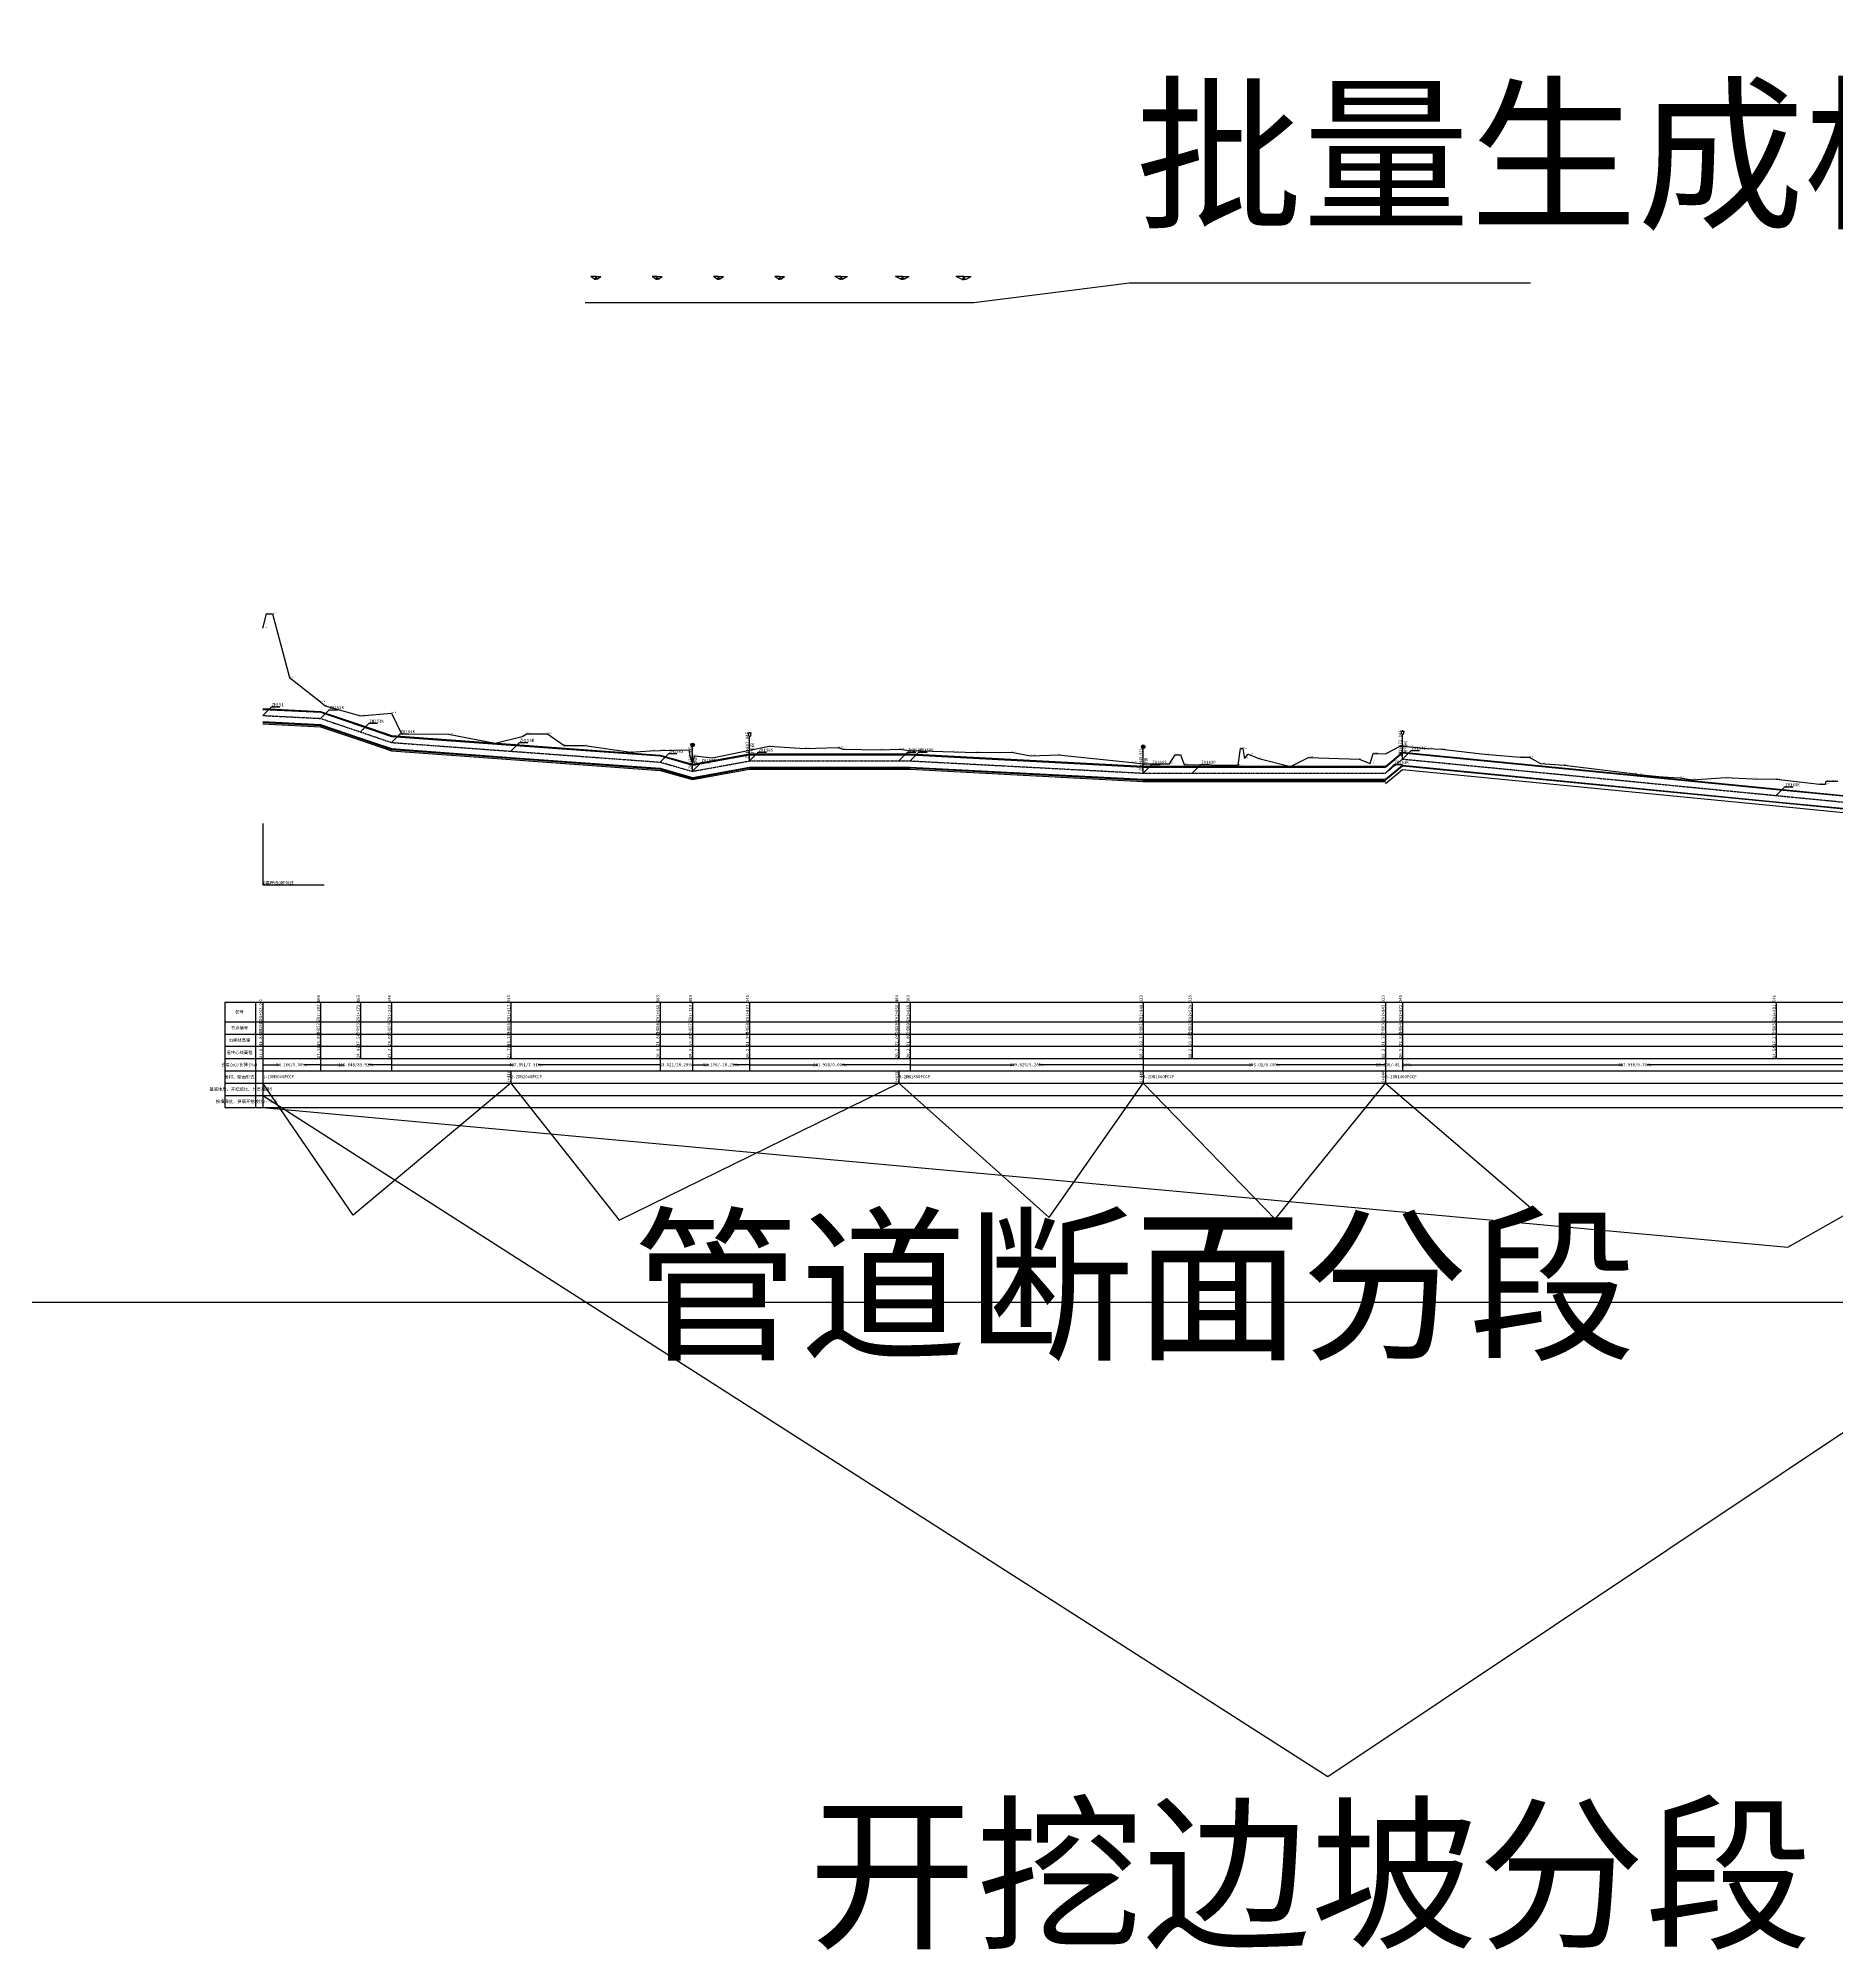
# Model space of a CAD drawing. Header units: millimetres. Extents: x -30 to 39450245, y -4 to 39449270.
# Drawn here: x 39440613 to 39443547, y 2542010 to 2545128 of the extents above; entities that cross this region are included whole.
import ezdxf
from ezdxf.enums import TextEntityAlignment as Align

# ---------------------------------------------------------------- set-up
doc = ezdxf.new("R2010")
doc.units = ezdxf.units.MM
doc.linetypes.add('CENTER', pattern=[2, 1.25, -0.25, 0.25, -0.25])
for name, color, linetype in [('pipe', 3, 'Continuous'), ('pipe_cen', 1, 'CENTER'), ('tab', 9, 'Continuous'), ('地形剖面', 4, 'Continuous'), ('标准断面', 3, 'Continuous'), ('水工平面管线标注', 3, 'Continuous'), ('纵面管线标注', 3, 'Continuous'), ('附属设施', 2, 'Continuous')]:
    doc.layers.add(name, color=color, linetype=linetype)
doc.styles.add('HT', font='simhei.ttf', dxfattribs={"width": 0.8, "bigfont": 'hz.shx'})
doc.styles.get("Standard").update_dxf_attribs({"font": '', "width": 0.8})
doc.styles.get('Standard').set_extended_font_data('SimSun')
doc.dimstyles.new('1000', dxfattribs={"dimtxt": 0.25, "dimasz": 0.2, "dimexe": 1.8, "dimexo": 0.625, "dimgap": 0.9, "dimtad": 1, "dimdec": 3, "dimdsep": 46, "dimtxsty": 'Standard', "dimcen": 0, "dimclrd": 9, "dimclre": 9, "dimclrt": 3, "dimadec": 3, "dimazin": 2, "dimtfac": 1, "dimtdec": 3, "dimtix": 1, "dimtofl": 0, "dimtmove": 2, "dimatfit": 3, "dimfxl": 1.8, "dimtolj": 1, "dimtzin": 0, "dimarcsym": 0})

# ---------------------------------------------------------------- blocks, each defined once
blk = doc.blocks.new('*D22')
at = {"layer": 'Defpoints', "color": 0, "transparency": 16777216}
for p in [(39441621.7, 2544735.8), (39441622.6, 2544735.9), (39441622.7, 2544736.4), (39441622.7, 2544736.4), (39441623.7, 2544735.8)]:
    blk.add_point(p, dxfattribs=at)
at = {"layer": '标准断面', "color": 9, "lineweight": -2, "transparency": 16777216}
blk.add_arc((39441622.7, 2544736.4), 0.45, 235.6792, 304.3208, dxfattribs=at)
at = {"layer": '标准断面', "color": 9, "transparency": 16777216}
for points in [[(39441622.4, 2544736), (39441622.5, 2544736), (39441622.3, 2544736.1)], [(39441622.9, 2544736), (39441623, 2544736), (39441623.1, 2544736.1)]]:
    blk.add_solid(points, dxfattribs=at)
at = {"layer": '标准断面', "color": 3, "transparency": 16777216, "insert": (39441622.7, 2544736.9), "char_height": 0.25, "attachment_point": 5}
blk.add_mtext('\\A1;120°', dxfattribs=at)
blk = doc.blocks.new('*D23')
at = {"layer": 'Defpoints', "color": 0, "transparency": 16777216}
for p in [(39441721.7, 2544735.8), (39441722.6, 2544735.9), (39441722.7, 2544736.4), (39441722.7, 2544736.4), (39441723.7, 2544735.8)]:
    blk.add_point(p, dxfattribs=at)
at = {"layer": '标准断面', "color": 9, "lineweight": -2, "transparency": 16777216}
blk.add_arc((39441722.7, 2544736.4), 0.45, 235.6792, 304.3208, dxfattribs=at)
at = {"layer": '标准断面', "color": 9, "transparency": 16777216}
for points in [[(39441722.4, 2544736), (39441722.5, 2544736), (39441722.3, 2544736.1)], [(39441722.9, 2544736), (39441723, 2544736), (39441723.1, 2544736.1)]]:
    blk.add_solid(points, dxfattribs=at)
at = {"layer": '标准断面', "color": 3, "transparency": 16777216, "insert": (39441722.7, 2544736.9), "char_height": 0.25, "attachment_point": 5}
blk.add_mtext('\\A1;120°', dxfattribs=at)
blk = doc.blocks.new('*D24')
at = {"layer": 'Defpoints', "color": 0, "transparency": 16777216}
for p in [(39441821.7, 2544735.8), (39441822.6, 2544735.9), (39441822.7, 2544736.4), (39441822.7, 2544736.4), (39441823.7, 2544735.8)]:
    blk.add_point(p, dxfattribs=at)
at = {"layer": '标准断面', "color": 9, "lineweight": -2, "transparency": 16777216}
blk.add_arc((39441822.7, 2544736.4), 0.45, 235.6792, 304.3208, dxfattribs=at)
at = {"layer": '标准断面', "color": 9, "transparency": 16777216}
for points in [[(39441822.4, 2544736), (39441822.5, 2544736), (39441822.3, 2544736.1)], [(39441822.9, 2544736), (39441823, 2544736), (39441823.1, 2544736.1)]]:
    blk.add_solid(points, dxfattribs=at)
at = {"layer": '标准断面', "color": 3, "transparency": 16777216, "insert": (39441822.7, 2544736.9), "char_height": 0.25, "attachment_point": 5}
blk.add_mtext('\\A1;120°', dxfattribs=at)
blk = doc.blocks.new('*D25')
at = {"layer": 'Defpoints', "color": 0, "transparency": 16777216}
for p in [(39441921.8, 2544735.8), (39441922.6, 2544735.9), (39441922.7, 2544736.4), (39441922.7, 2544736.4), (39441923.7, 2544735.8)]:
    blk.add_point(p, dxfattribs=at)
at = {"layer": '标准断面', "color": 9, "lineweight": -2, "transparency": 16777216}
blk.add_arc((39441922.7, 2544736.4), 0.45, 235.6792, 304.3208, dxfattribs=at)
at = {"layer": '标准断面', "color": 9, "transparency": 16777216}
for points in [[(39441922.4, 2544736), (39441922.5, 2544736), (39441922.3, 2544736.1)], [(39441922.9, 2544736), (39441923, 2544736), (39441923.1, 2544736.1)]]:
    blk.add_solid(points, dxfattribs=at)
at = {"layer": '标准断面', "color": 3, "transparency": 16777216, "insert": (39441922.7, 2544736.9), "char_height": 0.25, "attachment_point": 5}
blk.add_mtext('\\A1;120°', dxfattribs=at)
blk = doc.blocks.new('*D26')
at = {"layer": 'Defpoints', "color": 0, "transparency": 16777216}
for p in [(39442021.8, 2544735.8), (39442022.6, 2544735.9), (39442022.7, 2544736.4), (39442022.7, 2544736.4), (39442023.7, 2544735.8)]:
    blk.add_point(p, dxfattribs=at)
at = {"layer": '标准断面', "color": 9, "lineweight": -2, "transparency": 16777216}
blk.add_arc((39442022.7, 2544736.4), 0.45, 235.6792, 304.3208, dxfattribs=at)
at = {"layer": '标准断面', "color": 9, "transparency": 16777216}
for points in [[(39442022.4, 2544736), (39442022.5, 2544736), (39442022.3, 2544736.1)], [(39442022.9, 2544736), (39442023, 2544736), (39442023.1, 2544736.1)]]:
    blk.add_solid(points, dxfattribs=at)
at = {"layer": '标准断面', "color": 3, "transparency": 16777216, "insert": (39442022.7, 2544736.9), "char_height": 0.25, "attachment_point": 5}
blk.add_mtext('\\A1;120°', dxfattribs=at)
blk = doc.blocks.new('qin排气阀va')
at = {"layer": '附属设施'}
for points in [[(-1.5, 22.8), (1.5, 22.8)], [(-1, 21), (-1, 22.8)], [(0, 22.8), (0, 23.55)], [(0, 0), (0, 20)], [(1, 21), (1, 22.8)]]:
    blk.add_lwpolyline(points, dxfattribs=at)
blk.add_arc((0, 21), 1, 180, 0, dxfattribs=at)
blk.add_attdef('ZH', text='', height=2.5, rotation=90, dxfattribs=at).set_placement((0, 2), align=Align.BOTTOM_LEFT)
blk.add_attdef('名称', text='', height=2.5, rotation=90, dxfattribs=at).set_placement((1, 4), align=Align.TOP_LEFT)
blk = doc.blocks.new('qin排泥阀vmud')
at = {"layer": '附属设施'}
for points in [[(-1.29, 22.2652), (1.29, 22.2652), (-1.29, 20.7348), (1.29, 20.7348), (-1.29, 22.2652)], [(0, 0), (0, 20)]]:
    blk.add_lwpolyline(points, dxfattribs=at)
blk.add_circle((0, 21.5), 1.5, dxfattribs=at)
blk.add_attdef('ZH', text='', height=2.5, rotation=89.9999985, dxfattribs=at).set_placement((0, 2), align=Align.BOTTOM_LEFT)
blk.add_attdef('名称', text='', height=2.5, rotation=89.9999985, dxfattribs=at).set_placement((1, 4), align=Align.TOP_LEFT)

msp = doc.modelspace()

# ---------------------------------------------------------------- linework, layer by layer
at = {"layer": 'pipe'}
for points in [[(39440979.5418, 2544034.6478), (39441073.7068, 2544029.9378), (39441138.7068, 2544007.8778), (39441189.4878, 2543990.6478), (39441384.0868, 2543976.4278)], [(39440979.5418, 2544033.1478), (39441073.7068, 2544028.4378), (39441138.7068, 2544006.3778), (39441189.4878, 2543989.1478), (39441384.0868, 2543974.9278)], [(39440979.5418, 2544013.1478), (39441073.7068, 2544008.4378), (39441138.7068, 2543986.3778), (39441189.4878, 2543969.1478), (39441384.0868, 2543954.9278)], [(39440979.5418, 2544011.6478), (39441073.7068, 2544006.9378), (39441138.7068, 2543984.8778), (39441189.4878, 2543967.6478), (39441384.0868, 2543953.4278)], [(39440979.5418, 2544009.6478), (39441073.7068, 2544004.9378), (39441138.7068, 2543982.8778), (39441189.4878, 2543965.6478), (39441384.0868, 2543951.4278)], [(39441384.0868, 2543976.4278), (39441627.4268, 2543958.6478), (39441680.4268, 2543943.6478), (39441773.5868, 2543960.6478), (39442017.0258, 2543960.6478)], [(39441384.0868, 2543974.9278), (39441627.4268, 2543957.1478), (39441680.4268, 2543942.1478), (39441773.5868, 2543959.1478), (39442017.0258, 2543959.1478)], [(39441384.0868, 2543954.9278), (39441627.4268, 2543937.1478), (39441680.4268, 2543922.1478), (39441773.5868, 2543939.1478), (39442017.0258, 2543939.1478)], [(39441384.0868, 2543953.4278), (39441627.4268, 2543935.6478), (39441680.4268, 2543920.6478), (39441773.5868, 2543937.6478), (39442017.0258, 2543937.6478)], [(39441384.0868, 2543951.4278), (39441627.4268, 2543933.6478), (39441680.4268, 2543918.6478), (39441773.5868, 2543935.6478), (39442017.0258, 2543935.6478)], [(39442017.0258, 2543960.6478), (39442035.5448, 2543960.6478), (39442415.4648, 2543940.6478)], [(39442017.0258, 2543959.1478), (39442035.5448, 2543959.1478), (39442415.4648, 2543939.1478)], [(39442017.0258, 2543939.1478), (39442035.5448, 2543939.1478), (39442415.4648, 2543919.1478)], [(39442017.0258, 2543937.6478), (39442035.5448, 2543937.6478), (39442415.4648, 2543917.6478)], [(39442415.4648, 2543940.6478), (39442495.5768, 2543940.6478), (39442810.4748, 2543940.6478)], [(39442415.4648, 2543939.1478), (39442495.5768, 2543939.1478), (39442810.4748, 2543939.1478)], [(39442810.4748, 2543940.1478), (39442838.5868, 2543963.1478), (39443448.0878, 2543903.6378), (39443596.4898, 2543889.1478)], [(39442810.4748, 2543939.1478), (39442838.5868, 2543962.1478), (39443448.0878, 2543902.6378), (39443596.4898, 2543888.1478)], [(39442810.4748, 2543919.1478), (39442838.5868, 2543942.1478), (39443448.0878, 2543882.6378), (39443596.4898, 2543868.1478)], [(39442810.4748, 2543918.1478), (39442838.5868, 2543941.1478), (39443448.0878, 2543881.6378), (39443596.4898, 2543867.1478)], [(39442017.0258, 2543935.6478), (39442035.5448, 2543935.6478), (39442415.4648, 2543915.6478)], [(39442415.4648, 2543919.1478), (39442495.5768, 2543919.1478), (39442810.4748, 2543919.1478)], [(39442415.4648, 2543917.6478), (39442495.5768, 2543917.6478), (39442810.4748, 2543917.6478)], [(39442415.4648, 2543915.6478), (39442495.5768, 2543915.6478), (39442810.4748, 2543915.6478)], [(39442810.4748, 2543912.1478), (39442838.5868, 2543935.1478), (39443448.0878, 2543875.6378), (39443596.4898, 2543861.1478)]]:
    msp.add_lwpolyline(points, dxfattribs=at)
at = {"layer": 'pipe_cen'}
msp.add_lwpolyline([(39440979.5418, 2544023.1478), (39441073.7068, 2544018.4378), (39441189.4878, 2543979.1478), (39441627.4268, 2543947.1478), (39441680.4268, 2543932.1478), (39441773.5868, 2543949.1478), (39442035.5448, 2543949.1478), (39442415.4648, 2543929.1478), (39442810.4748, 2543929.1478), (39442838.5868, 2543952.1478), (39443596.4898, 2543878.1478)], dxfattribs=at)
at = {"layer": 'tab'}
for points in [[(39440917.5418, 2543555.6478), (39449302.2428, 2543555.6478)], [(39440917.5418, 2543555.6478), (39440917.5418, 2543383.6478)], [(39440967.5418, 2543555.6478), (39440967.5418, 2543383.6478)], [(39440979.5418, 2543555.6478), (39440979.5418, 2543383.6478)], [(39440979.5418, 2543555.6478), (39440979.5418, 2543463.6478)], [(39441073.7068, 2543555.6478), (39441073.7068, 2543463.6478)], [(39441138.7068, 2543555.6478), (39441138.7068, 2543463.6478)], [(39441189.4878, 2543555.6478), (39441189.4878, 2543463.6478)], [(39441384.0868, 2543555.6478), (39441384.0868, 2543463.6478)], [(39441627.4268, 2543555.6478), (39441627.4268, 2543463.6478)], [(39441680.4268, 2543555.6478), (39441680.4268, 2543463.6478)], [(39441773.5868, 2543555.6478), (39441773.5868, 2543463.6478)], [(39442017.0258, 2543555.6478), (39442017.0258, 2543463.6478)], [(39442035.5448, 2543555.6478), (39442035.5448, 2543463.6478)], [(39442415.4648, 2543555.6478), (39442415.4648, 2543463.6478)], [(39442495.5768, 2543555.6478), (39442495.5768, 2543463.6478)], [(39442810.4748, 2543555.6478), (39442810.4748, 2543463.6478)], [(39442838.5868, 2543555.6478), (39442838.5868, 2543463.6478)], [(39443448.0878, 2543555.6478), (39443448.0878, 2543463.6478)], [(39440917.5418, 2543523.6478), (39449302.2428, 2543523.6478)], [(39440917.5418, 2543503.6478), (39449302.2428, 2543503.6478)], [(39440917.5418, 2543483.6478), (39449302.2428, 2543483.6478)], [(39440917.5418, 2543463.6478), (39449302.2428, 2543463.6478)], [(39440917.5418, 2543443.6478), (39449302.2428, 2543443.6478)], [(39440979.5418, 2543463.6478), (39440979.5418, 2543443.6478)], [(39440979.5418, 2543453.6478), (39440982.5418, 2543453.6478), (39441006.6243, 2543453.6478)], [(39441073.7068, 2543453.6478), (39441070.7068, 2543453.6478), (39441046.6243, 2543453.6478)], [(39441073.7068, 2543463.6478), (39441073.7068, 2543443.6478)], [(39441073.7068, 2543453.6478), (39441076.7068, 2543453.6478), (39441111.5973, 2543453.6478)], [(39441189.4878, 2543453.6478), (39441186.4878, 2543453.6478), (39441151.5973, 2543453.6478)], [(39441189.4878, 2543463.6478), (39441189.4878, 2543443.6478)], [(39441189.4878, 2543453.6478), (39441192.4878, 2543453.6478), (39441388.4573, 2543453.6478)], [(39441384.0868, 2543443.6478), (39441384.0868, 2543423.6478)], [(39441627.4268, 2543453.6478), (39441624.4268, 2543453.6478), (39441428.4573, 2543453.6478)], [(39441627.4268, 2543463.6478), (39441627.4268, 2543443.6478)], [(39441680.4268, 2543463.6478), (39441680.4268, 2543443.6478)], [(39441680.4268, 2543453.6478), (39441683.4268, 2543453.6478), (39441707.0068, 2543453.6478)], [(39441773.5868, 2543453.6478), (39441770.5868, 2543453.6478), (39441747.0068, 2543453.6478)], [(39441773.5868, 2543463.6478), (39441773.5868, 2543443.6478)], [(39441773.5868, 2543453.6478), (39441776.5868, 2543453.6478), (39441884.5658, 2543453.6478)], [(39442035.5448, 2543453.6478), (39442032.5448, 2543453.6478), (39441924.5658, 2543453.6478)], [(39442017.0258, 2543443.6478), (39442017.0258, 2543423.6478)], [(39442035.5448, 2543463.6478), (39442035.5448, 2543443.6478)], [(39442035.5448, 2543453.6478), (39442038.5448, 2543453.6478), (39442205.5048, 2543453.6478)], [(39442415.4648, 2543453.6478), (39442412.4648, 2543453.6478), (39442245.5048, 2543453.6478)], [(39442415.4648, 2543463.6478), (39442415.4648, 2543443.6478)], [(39442415.4648, 2543453.6478), (39442418.4648, 2543453.6478), (39442592.9698, 2543453.6478)], [(39442415.4648, 2543443.6478), (39442415.4648, 2543423.6478)], [(39442810.4748, 2543453.6478), (39442807.4748, 2543453.6478), (39442632.9698, 2543453.6478)], [(39442810.4748, 2543463.6478), (39442810.4748, 2543443.6478)], [(39442810.4748, 2543443.6478), (39442810.4748, 2543423.6478)], [(39442838.5868, 2543463.6478), (39442838.5868, 2543443.6478)], [(39442838.5868, 2543453.6478), (39442841.5868, 2543453.6478), (39443197.5383, 2543453.6478)], [(39443596.4898, 2543453.6478), (39443593.4898, 2543453.6478), (39443237.5383, 2543453.6478)], [(39440917.5418, 2543423.6478), (39449302.2428, 2543423.6478)], [(39440917.5418, 2543403.6478), (39449302.2428, 2543403.6478)], [(39440917.5418, 2543383.6478), (39449302.2428, 2543383.6478)]]:
    msp.add_lwpolyline(points, dxfattribs=at)
at = {"layer": '地形剖面'}
msp.add_lwpolyline([(39440979.5418, 2544165.7178), (39440979.5418, 2544165.7178), (39440985.7577, 2544189.1478), (39440995.4622, 2544189.1478), (39441023.0507, 2544085.1478), (39441073.7068, 2544045.2078), (39441081.3896, 2544039.1478), (39441138.7065, 2544022.7478), (39441189.4878, 2544027.2478), (39441189.4882, 2544027.2478), (39441205.7549, 2543993.1478), (39441282.1248, 2543992.9478), (39441358.2578, 2543978.1478), (39441402.4353, 2543989.1478), (39441409.8034, 2543993.1478), (39441444.0148, 2543993.1478), (39441471.1314, 2543974.3478), (39441504.1533, 2543974.1478), (39441579.9641, 2543963.1478), (39441611.4516, 2543965.5478), (39441627.4268, 2543965.9578), (39441674.1482, 2543967.1478), (39441676.16, 2543957.4478), (39441679.9676, 2543946.0478), (39441680.4268, 2543946.0478), (39441680.8857, 2543946.0478), (39441683.6231, 2543957.1478), (39441712.8416, 2543954.1478), (39441773.5868, 2543966.5878), (39441805.6077, 2543973.1478), (39441863.7149, 2543969.1478), (39441917.6384, 2543970.8478), (39441925.6352, 2543968.1478), (39441987.5605, 2543967.1478), (39442017.0256, 2543968.0478), (39442035.5448, 2543966.0478), (39442035.5452, 2543966.0478), (39442106.5387, 2543964.1478), (39442143.3219, 2543962.7478), (39442200.6516, 2543963.1478), (39442232.1505, 2543957.6478), (39442276.6389, 2543959.1478), (39442397.5984, 2543946.7478), (39442415.4648, 2543944.1478), (39442415.4652, 2543944.1478), (39442458.3611, 2543944.1478), (39442467.4651, 2543959.1478), (39442476.2475, 2543959.1478), (39442482.3074, 2543943.1478), (39442570.4888, 2543942.1478), (39442574.2788, 2543969.1478), (39442577.8797, 2543969.1478), (39442580.4891, 2543953.1478), (39442586.6788, 2543959.8478), (39442603.9898, 2543953.1478), (39442655.4521, 2543940.1478), (39442685.0334, 2543954.9478), (39442767.7157, 2543952.1478), (39442785.412, 2543945.1478), (39442790.4722, 2543961.1478), (39442792.4273, 2543961.1478), (39442810.4748, 2543960.8478), (39442810.475, 2543960.8478), (39442834.6156, 2543973.1478), (39442838.5868, 2543972.8978), (39442850.2313, 2543972.1478), (39442879.3408, 2543969.4478), (39442901.9082, 2543968.1478), (39442972.3094, 2543960.2478), (39443030.6993, 2543955.1478), (39443045.2452, 2543955.1478), (39443063.3276, 2543944.9478), (39443102.2231, 2543942.1478), (39443218.0806, 2543928.1478), (39443223.738, 2543927.0478), (39443262.0974, 2543923.1478), (39443290.5621, 2543921.7478), (39443311.2747, 2543918.1478), (39443365.1145, 2543922.1478), (39443409.3496, 2543920.1478), (39443448.0882, 2543919.1478), (39443518.5253, 2543911.1478), (39443528.1972, 2543911.1478), (39443529.5001, 2543916.1478), (39443539.4619, 2543916.1478), (39443548.4586, 2543916.1478)], dxfattribs=at)
at = {"layer": '标准断面'}
for points in [[(39441520.3876, 2544735.0226), (39441514.3876, 2544739.0226)], [(39441522.7126, 2544739.0226), (39441514.3876, 2544739.0226)], [(39441520.3876, 2544735.0226), (39441522.7126, 2544735.0226)], [(39441521.7166, 2544735.7976), (39441521.1876, 2544735.7976)], [(39441521.1876, 2544735.0226), (39441521.1876, 2544735.7976)], [(39441522.7126, 2544736.3726), (39441521.7166, 2544735.7976)], [(39441522.7126, 2544739.0226), (39441531.0376, 2544739.0226)], [(39441522.7126, 2544736.3726), (39441523.7085, 2544735.7976)], [(39441525.0376, 2544735.0226), (39441522.7126, 2544735.0226)], [(39441523.7085, 2544735.7976), (39441524.2376, 2544735.7976)], [(39441524.2376, 2544735.0226), (39441524.2376, 2544735.7976)], [(39441525.0376, 2544735.0226), (39441531.0376, 2544739.0226)], [(39441620.7626, 2544735.0226), (39441614.7626, 2544739.0226)], [(39441622.7126, 2544739.0226), (39441614.7626, 2544739.0226)], [(39441621.7166, 2544735.7976), (39441619.6001, 2544735.7976)], [(39441620.7626, 2544735.0226), (39441622.7126, 2544735.0226)], [(39441622.7126, 2544736.3726), (39441621.7166, 2544735.7976)], [(39441622.7126, 2544739.0226), (39441630.6626, 2544739.0226)], [(39441622.7126, 2544736.3726), (39441623.7085, 2544735.7976)], [(39441624.6626, 2544735.0226), (39441622.7126, 2544735.0226)], [(39441623.7085, 2544735.7976), (39441625.8251, 2544735.7976)], [(39441624.6626, 2544735.0226), (39441630.6626, 2544739.0226)], [(39441720.7626, 2544735.0226), (39441714.7626, 2544739.0226)], [(39441722.7126, 2544739.0226), (39441714.7626, 2544739.0226)], [(39441721.7166, 2544735.7976), (39441719.6001, 2544735.7976)], [(39441720.7626, 2544735.0226), (39441722.7126, 2544735.0226)], [(39441722.7126, 2544736.3726), (39441721.7166, 2544735.7976)], [(39441722.7126, 2544739.0226), (39441730.6626, 2544739.0226)], [(39441722.7126, 2544736.3726), (39441723.7085, 2544735.7976)], [(39441724.6626, 2544735.0226), (39441722.7126, 2544735.0226)], [(39441723.7085, 2544735.7976), (39441725.8251, 2544735.7976)], [(39441724.6626, 2544735.0226), (39441730.6626, 2544739.0226)], [(39441820.7626, 2544735.0226), (39441814.7626, 2544739.0226)], [(39441822.7126, 2544739.0226), (39441814.7626, 2544739.0226)], [(39441821.7166, 2544735.7976), (39441819.6001, 2544735.7976)], [(39441820.7626, 2544735.0226), (39441822.7126, 2544735.0226)], [(39441822.7126, 2544736.3726), (39441821.7166, 2544735.7976)], [(39441822.7126, 2544739.0226), (39441830.6626, 2544739.0226)], [(39441822.7126, 2544736.3726), (39441823.7085, 2544735.7976)], [(39441824.6626, 2544735.0226), (39441822.7126, 2544735.0226)], [(39441823.7085, 2544735.7976), (39441825.8251, 2544735.7976)], [(39441824.6626, 2544735.0226), (39441830.6626, 2544739.0226)], [(39441920.4126, 2544734.6726), (39441912.2426, 2544738.9726)], [(39441922.7126, 2544738.9726), (39441912.2426, 2544738.9726)], [(39441921.7599, 2544735.8226), (39441918.2276, 2544735.8226)], [(39441920.4126, 2544734.6726), (39441922.7126, 2544734.6726)], [(39441922.7126, 2544736.3726), (39441921.7599, 2544735.8226)], [(39441922.7126, 2544738.9726), (39441933.1826, 2544738.9726)], [(39441922.7126, 2544736.3726), (39441923.6652, 2544735.8226)], [(39441925.0126, 2544734.6726), (39441922.7126, 2544734.6726)], [(39441923.6652, 2544735.8226), (39441927.1976, 2544735.8226)], [(39441925.0126, 2544734.6726), (39441933.1826, 2544738.9726)], [(39442020.3126, 2544734.5726), (39442011.5126, 2544738.9726)], [(39442022.7126, 2544738.9726), (39442011.5126, 2544738.9726)], [(39442021.7599, 2544735.8226), (39442017.8126, 2544735.8226)], [(39442020.3126, 2544734.5726), (39442022.7126, 2544734.5726)], [(39442022.7126, 2544736.3726), (39442021.7599, 2544735.8226)], [(39442022.7126, 2544738.9726), (39442033.9126, 2544738.9726)], [(39442022.7126, 2544736.3726), (39442023.6652, 2544735.8226)], [(39442025.1126, 2544734.5726), (39442022.7126, 2544734.5726)], [(39442023.6652, 2544735.8226), (39442027.6126, 2544735.8226)], [(39442025.1126, 2544734.5726), (39442033.9126, 2544738.9726)], [(39442119.9626, 2544734.4726), (39442110.5126, 2544738.9726)], [(39442122.7126, 2544738.9726), (39442110.5126, 2544738.9726)], [(39442119.9626, 2544734.4726), (39442122.7126, 2544734.4726)], [(39442121.7599, 2544735.8226), (39442121.3626, 2544735.8226)], [(39442121.3626, 2544734.4726), (39442121.3626, 2544735.8226)], [(39442122.7126, 2544736.3726), (39442121.7599, 2544735.8226)], [(39442122.7126, 2544738.9726), (39442134.9126, 2544738.9726)], [(39442122.7126, 2544736.3726), (39442123.6652, 2544735.8226)], [(39442125.4626, 2544734.4726), (39442122.7126, 2544734.4726)], [(39442123.6652, 2544735.8226), (39442124.0626, 2544735.8226)], [(39442124.0626, 2544734.4726), (39442124.0626, 2544735.8226)], [(39442125.4626, 2544734.4726), (39442134.9126, 2544738.9726)]]:
    msp.add_lwpolyline(points, dxfattribs=at)
for centre, radius in [((39441522.7126, 2544736.3726), 1.15), ((39441522.7126, 2544736.3726), 1), ((39441622.7126, 2544736.3726), 1.15), ((39441622.7126, 2544736.3726), 1), ((39441722.7126, 2544736.3726), 1.15), ((39441722.7126, 2544736.3726), 1), ((39441822.7126, 2544736.3726), 1.15), ((39441822.7126, 2544736.3726), 1), ((39441922.7126, 2544736.3726), 1.1), ((39441922.7126, 2544736.3726), 1), ((39442022.7126, 2544736.3726), 1.1), ((39442022.7126, 2544736.3726), 1), ((39442122.7126, 2544736.3726), 1.1), ((39442122.7126, 2544736.3726), 1)]:
    msp.add_circle(centre, radius, dxfattribs=at)
at = {"layer": '水工平面管线标注'}
msp.add_lwpolyline([(39440979.5418, 2543847.1478), (39440979.5418, 2543747.1478), (39441079.5418, 2543747.1478)], dxfattribs=at)
at = {"layer": '纵面管线标注', "color": 9}
for points in [[(39440979.5418, 2544023.1478), (39440993.6818, 2544037.2878), (39441007.1818, 2544037.2878)], [(39441073.7068, 2544018.4378), (39441087.8468, 2544032.5778), (39441101.3468, 2544032.5778)], [(39441138.7068, 2543996.3778), (39441152.8468, 2544010.5178), (39441166.3468, 2544010.5178)], [(39441189.4878, 2543979.1478), (39441203.6278, 2543993.2878), (39441217.1278, 2543993.2878)], [(39441384.0868, 2543964.9278), (39441398.2268, 2543979.0678), (39441411.7268, 2543979.0678)], [(39441627.4268, 2543947.1478), (39441641.5668, 2543961.2878), (39441655.0668, 2543961.2878)], [(39441680.4268, 2543932.1478), (39441694.5668, 2543946.2878), (39441708.0668, 2543946.2878)], [(39441773.5868, 2543949.1478), (39441787.7268, 2543963.2878), (39441801.2268, 2543963.2878)], [(39442017.0258, 2543949.1478), (39442031.1658, 2543963.2878), (39442044.6658, 2543963.2878)], [(39442035.5448, 2543949.1478), (39442049.6848, 2543963.2878), (39442063.1848, 2543963.2878)], [(39442415.4648, 2543929.1478), (39442429.6048, 2543943.2878), (39442443.1048, 2543943.2878)], [(39442495.5768, 2543929.1478), (39442509.7168, 2543943.2878), (39442523.2168, 2543943.2878)], [(39442810.4748, 2543929.1478), (39442824.6148, 2543943.2878), (39442838.1148, 2543943.2878)], [(39442838.5868, 2543952.1478), (39442852.7268, 2543966.2878), (39442866.2268, 2543966.2878)], [(39443448.0878, 2543892.6378), (39443462.2278, 2543906.7778), (39443475.7278, 2543906.7778)]]:
    msp.add_lwpolyline(points, dxfattribs=at)
at = {"layer": '附属设施'}
msp.add_lwpolyline([(39440295.5235, 2552920.4902), (39450244.7037, 2552920.4902), (39450244.7037, 2543065.9285), (39440295.5235, 2543065.9285)], close=True, dxfattribs=at)
at = {"layer": '附属设施', "color": 4}
for points in [[(39443047.4001, 2544728.4634), (39442392.9938, 2544728.4634), (39442139.0311, 2544696.2846), (39441505.0995, 2544696.2846)], [(39441384.0868, 2543423.6478), (39441127.1441, 2543208.3584), (39440979.5418, 2543423.6478)], [(39441384.0868, 2543423.6478), (39441560.7161, 2543200.3365), (39442017.0258, 2543423.6478), (39442262.3033, 2543204.6443), (39442415.4648, 2543423.6478), (39442630.7208, 2543201.5543), (39442810.4748, 2543423.6478), (39443055.4543, 2543213.549)]]:
    msp.add_lwpolyline(points, dxfattribs=at)
at = {"layer": '附属设施', "color": 3}
msp.add_lwpolyline([(39440979.5418, 2543403.6478), (39442716.3924, 2542292.6635), (39444380.4798, 2543403.6478), (39446201.848, 2542352.0803), (39449302.2428, 2543423.6478)], dxfattribs=at)
at = {"layer": '附属设施', "color": 1}
msp.add_lwpolyline([(39440979.5418, 2543383.6478), (39443467.0255, 2543155.9042), (39443869.7358, 2543383.6478), (39444310.5155, 2542783.4736), (39445089.2248, 2543383.6478), (39445845.6308, 2543233.1851), (39446057.2298, 2543383.6478)], dxfattribs=at)

# ---------------------------------------------------------------- block references
at = {"layer": '附属设施'}
ref = msp.add_blockref('qin排泥阀vmud', (39441680.4268, 2543932.1478), dxfattribs=dict(at, xscale=2, yscale=2, zscale=2))
ref.add_attrib('ZH', 'ZH1+713.885', dxfattribs={"height": 5, "rotation": 89.9999985, "width": 0.8}).set_placement((39441680.4268, 2543936.1478), align=Align.BOTTOM_LEFT)
ref.add_attrib('名称', '排泥阀', dxfattribs={"height": 5, "rotation": 89.9999985, "width": 0.8}).set_placement((39441682.4268, 2543940.1478), align=Align.TOP_LEFT)
at = {"layer": '附属设施', "xscale": 2, "yscale": 2, "zscale": 2}
for p, values in [((39441773.5868, 2543949.1478), {'ZH': 'ZH1+807.045', '名称': '排气阀'}), ((39442838.5868, 2543952.1478), {'ZH': 'ZH2+872.045', '名称': '排气阀'})]:
    msp.add_blockref('qin排气阀va', p, dxfattribs=at).add_auto_attribs(values)
at = {"layer": '附属设施'}
ref = msp.add_blockref('qin排泥阀vmud', (39442415.4648, 2543929.1478), dxfattribs=dict(at, xscale=2, yscale=2, zscale=2))
ref.add_attrib('ZH', 'ZH2+448.923', dxfattribs={"height": 5, "rotation": 89.9999985, "width": 0.8}).set_placement((39442415.4648, 2543933.1478), align=Align.BOTTOM_LEFT)
ref.add_attrib('名称', '排泥阀', dxfattribs={"height": 5, "rotation": 89.9999985, "width": 0.8}).set_placement((39442417.4648, 2543937.1478), align=Align.TOP_LEFT)

# ---------------------------------------------------------------- texts
at = {"layer": 'tab', "color": 3, "style": 'HT'}
for s, p in [('桩号', (39440941.5418, 2543539.6478)), ('节点编号', (39440941.5418, 2543513.6478)), ('管中心线高程', (39440941.5418, 2543473.6478)), ('地面线高程', (39440941.5418, 2543493.6478)), ('长度(m)/比降(‰)', (39440941.5418, 2543453.6478)), ('94.166/5.00‰', (39441026.6243, 2543453.6478)), ('115.848/33.92‰', (39441131.5973, 2543453.6478)), ('437.951/7.31‰', (39441408.4573, 2543453.6478)), ('53.021/28.29‰', (39441653.9268, 2543453.6478)), ('93.176/-18.25‰', (39441727.0068, 2543453.6478)), ('261.958/0.00‰', (39441904.5658, 2543453.6478)), ('379.925/5.26‰', (39442225.5048, 2543453.6478)), ('395.01/0.00‰', (39442612.9698, 2543453.6478)), ('28.206/-81.54‰', (39442824.5308, 2543453.6478)), ('757.939/9.76‰', (39443217.5383, 2543453.6478)), ('基底地层、开挖坡比、分层高度', (39440941.5418, 2543413.6478)), ('管材、断面形式', (39440941.5418, 2543433.6478)), ('换填深度、换填开挖坡比', (39440941.5418, 2543393.6478))]:
    msp.add_text(s, height=5, dxfattribs=at).set_placement(p, align=Align.MIDDLE_CENTER)
at = {"layer": 'tab', "color": 3, "style": 'HT', "width": 0.8}
msp.add_text('ZH1+013.000', height=5, rotation=89.9999983, dxfattribs=at).set_placement((39440978.4418, 2543524.1478))
at = {"layer": 'tab', "color": 3, "style": 'HT'}
for s, p in [('ZH1+107.165', (39441072.6068, 2543524.1478)), ('ZH1+172.165', (39441137.6068, 2543524.1478)), ('ZH1+222.946', (39441188.3878, 2543524.1478)), ('ZH1+417.545', (39441382.9868, 2543524.1478)), ('ZH1+660.885', (39441626.3268, 2543524.1478)), ('ZH1+713.885', (39441679.3268, 2543524.1478)), ('ZH1+807.045', (39441772.4868, 2543524.1478)), ('ZH2+050.484', (39442015.9258, 2543524.1478)), ('ZH2+069.003', (39442034.4448, 2543524.1478)), ('ZH2+448.923', (39442414.3648, 2543524.1478)), ('ZH2+529.035', (39442494.4768, 2543524.1478)), ('ZH2+843.933', (39442809.3748, 2543524.1478)), ('ZH2+872.045', (39442837.4868, 2543524.1478)), ('ZH3+481.546', (39443446.9878, 2543524.1478)), ('41.857', (39440978.4418, 2543484.1478)), ('29.806', (39441072.6068, 2543484.1478)), ('27.56', (39441137.6068, 2543484.1478)), ('28.01', (39441188.3878, 2543484.1478)), ('23.743', (39441382.9868, 2543484.1478)), ('21.881', (39441626.3268, 2543484.1478)), ('19.89', (39441679.3268, 2543484.1478)), ('21.944', (39441772.4868, 2543484.1478)), ('22.09', (39442015.9258, 2543484.1478)), ('21.89', (39442034.4448, 2543484.1478)), ('19.585', (39442494.4768, 2543484.1478)), ('21.37', (39442809.3748, 2543484.1478)), ('22.575', (39442837.4868, 2543484.1478)), ('27.6', (39440978.4418, 2543464.1478)), ('27.129', (39441072.6068, 2543464.1478)), ('24.923', (39441137.6068, 2543464.1478)), ('23.2', (39441188.3878, 2543464.1478)), ('21.778', (39441382.9868, 2543464.1478)), ('20.0', (39441626.3268, 2543464.1478)), ('18.5', (39441679.3268, 2543464.1478)), ('20.2', (39441772.4868, 2543464.1478)), ('20.2', (39442015.9258, 2543464.1478)), ('20.2', (39442034.4448, 2543464.1478)), ('18.2', (39442414.3648, 2543464.1478)), ('19.7', (39442414.3648, 2543484.1478)), ('18.2', (39442494.4768, 2543464.1478)), ('18.2', (39442809.3748, 2543464.1478)), ('20.5', (39442837.4868, 2543464.1478)), ('17.2', (39443446.9878, 2543484.1478)), ('14.549', (39443446.9878, 2543464.1478))]:
    msp.add_text(s, height=5, rotation=89.9999983, dxfattribs=at).set_placement(p)
for s, p in [('ZH151', (39440979.5418, 2543513.6478)), ('ZH152K', (39441073.7068, 2543513.6478)), ('ZH153K', (39441138.7068, 2543513.6478)), ('ZH154K', (39441189.4878, 2543513.6478)), ('ZH155K', (39441384.0868, 2543513.6478)), ('ZH156S', (39441627.4268, 2543513.6478)), ('ZH157S', (39441680.4268, 2543513.6478)), ('ZH158S', (39441773.5868, 2543513.6478)), ('ZH159P', (39442017.0258, 2543513.6478)), ('ZH160K', (39442035.5448, 2543513.6478)), ('ZH161S', (39442415.4648, 2543513.6478)), ('ZH162P', (39442495.5768, 2543513.6478)), ('ZH163K', (39442810.4748, 2543513.6478)), ('ZH164S', (39442838.5868, 2543513.6478)), ('ZH165K', (39443448.0878, 2543513.6478))]:
    msp.add_text(s, height=5, rotation=89.9999983, dxfattribs=at).set_placement(p, align=Align.BOTTOM_CENTER)
for s, p in [('2--5', (39440979.5418, 2543411.6478)), ('2--2.5', (39440979.5418, 2543391.6478))]:
    msp.add_text(s, height=5, dxfattribs=at).set_placement(p)
at = {"layer": '地形剖面', "color": 9, "style": 'HT'}
for s, p in [('44.2', (39440985.7577, 2544189.1478)), ('44.2', (39440995.4622, 2544189.1478)), ('41.86', (39440979.5418, 2544165.7178)), ('41.86', (39440979.5418, 2544165.7178)), ('33.8', (39441023.0507, 2544085.1478)), ('29.81', (39441073.7068, 2544045.2078)), ('29.2', (39441081.3896, 2544039.1478)), ('27.56', (39441138.7065, 2544022.7478)), ('28.01', (39441189.4878, 2544027.2478)), ('28.01', (39441189.4882, 2544027.2478)), ('24.6', (39441205.7549, 2543993.1478)), ('24.58', (39441282.1248, 2543992.9478)), ('23.1', (39441358.2578, 2543978.1478)), ('24.2', (39441402.4353, 2543989.1478)), ('24.6', (39441409.8034, 2543993.1478)), ('24.6', (39441444.0148, 2543993.1478)), ('22.72', (39441471.1314, 2543974.3478)), ('22.7', (39441504.1533, 2543974.1478)), ('22.0', (39441674.1482, 2543967.1478)), ('21.94', (39441773.5868, 2543966.5878)), ('22.6', (39441805.6077, 2543973.1478)), ('22.2', (39441863.7149, 2543969.1478)), ('22.37', (39441917.6384, 2543970.8478)), ('22.1', (39441925.6352, 2543968.1478)), ('22.0', (39441987.5605, 2543967.1478)), ('22.09', (39442017.0256, 2543968.0478)), ('22.2', (39442574.2788, 2543969.1478)), ('22.2', (39442577.8797, 2543969.1478)), ('22.6', (39442834.6156, 2543973.1478)), ('22.58', (39442838.5868, 2543972.8978)), ('22.5', (39442850.2313, 2543972.1478)), ('22.23', (39442879.3408, 2543969.4478)), ('22.1', (39442901.9082, 2543968.1478)), ('21.6', (39441579.9641, 2543963.1478)), ('21.84', (39441611.4516, 2543965.5478)), ('21.88', (39441627.4268, 2543965.9578)), ('21.03', (39441676.16, 2543957.4478)), ('19.89', (39441679.9676, 2543946.0478)), ('19.89', (39441680.4268, 2543946.0478)), ('19.89', (39441680.8857, 2543946.0478)), ('21.0', (39441683.6231, 2543957.1478)), ('20.7', (39441712.8416, 2543954.1478)), ('21.89', (39442035.5448, 2543966.0478)), ('21.89', (39442035.5452, 2543966.0478)), ('21.7', (39442106.5387, 2543964.1478)), ('21.56', (39442143.3219, 2543962.7478)), ('21.6', (39442200.6516, 2543963.1478)), ('21.05', (39442232.1505, 2543957.6478)), ('21.2', (39442276.6389, 2543959.1478)), ('19.96', (39442397.5984, 2543946.7478)), ('19.7', (39442415.4648, 2543944.1478)), ('19.7', (39442415.4652, 2543944.1478)), ('19.7', (39442458.3611, 2543944.1478)), ('21.2', (39442467.4651, 2543959.1478)), ('21.2', (39442476.2475, 2543959.1478)), ('19.6', (39442482.3074, 2543943.1478)), ('19.5', (39442570.4888, 2543942.1478)), ('20.6', (39442580.4891, 2543953.1478)), ('21.27', (39442586.6788, 2543959.8478)), ('20.6', (39442603.9898, 2543953.1478)), ('19.3', (39442655.4521, 2543940.1478)), ('20.78', (39442685.0334, 2543954.9478)), ('20.5', (39442767.7157, 2543952.1478)), ('19.8', (39442785.412, 2543945.1478)), ('21.4', (39442790.4722, 2543961.1478)), ('21.4', (39442792.4273, 2543961.1478)), ('21.37', (39442810.4748, 2543960.8478)), ('21.37', (39442810.475, 2543960.8478)), ('21.31', (39442972.3094, 2543960.2478)), ('20.8', (39443030.6993, 2543955.1478)), ('20.8', (39443045.2452, 2543955.1478)), ('19.78', (39443063.3276, 2543944.9478)), ('19.5', (39443102.2231, 2543942.1478)), ('18.1', (39443218.0806, 2543928.1478)), ('17.99', (39443223.738, 2543927.0478)), ('17.6', (39443262.0974, 2543923.1478)), ('17.46', (39443290.5621, 2543921.7478)), ('17.1', (39443311.2747, 2543918.1478)), ('17.5', (39443365.1145, 2543922.1478)), ('17.3', (39443409.3496, 2543920.1478)), ('17.2', (39443448.0882, 2543919.1478)), ('16.4', (39443518.5253, 2543911.1478)), ('16.4', (39443528.1972, 2543911.1478)), ('16.9', (39443529.5001, 2543916.1478)), ('16.9', (39443539.4619, 2543916.1478))]:
    msp.add_text(s, height=2, dxfattribs=at).set_placement(p)
at = {"layer": '水工平面管线标注', "style": 'HT'}
msp.add_text('0高程线0桩号线', height=5, dxfattribs=at).set_placement((39440980.0418, 2543747.6478))
at = {"layer": '水工平面管线标注', "color": 3, "style": 'HT'}
for s, p in [('1+418', (39441382.9868, 2543424.1478)), ('2+050', (39442015.9258, 2543424.1478)), ('2+449', (39442414.3648, 2543424.1478)), ('2+844', (39442809.3748, 2543424.1478))]:
    msp.add_text(s, height=5, rotation=89.9999983, dxfattribs=at).set_placement(p)
for s, p in [('1-1DN3000PCCP', (39440979.5418, 2543431.6478)), ('2-2DN2000PCCP', (39441384.0868, 2543431.6478)), ('3-2DN1800PCCP', (39442017.0258, 2543431.6478)), ('4-2DN1600PCCP', (39442415.4648, 2543431.6478)), ('5-2DN1400PCCP', (39442810.4748, 2543431.6478))]:
    msp.add_text(s, height=5, dxfattribs=at).set_placement(p)
at = {"layer": '纵面管线标注', "style": 'HT'}
for s, p in [('ZH151', (39440994.1818, 2544038.3878)), ('ZH152K', (39441088.3468, 2544033.6778)), ('ZH153K', (39441153.3468, 2544011.6178)), ('ZH154K', (39441204.1278, 2543994.3878)), ('ZH155K', (39441398.7268, 2543980.1678)), ('ZH158S', (39441788.2268, 2543964.3878)), ('ZH159P', (39442031.6658, 2543964.3878)), ('ZH160K', (39442050.1848, 2543964.3878)), ('ZH164S', (39442853.2268, 2543967.3878)), ('ZH156S', (39441642.0668, 2543962.3878)), ('ZH157S', (39441695.0668, 2543947.3878)), ('ZH161S', (39442430.1048, 2543944.3878)), ('ZH162P', (39442510.2168, 2543944.3878)), ('ZH163K', (39442825.1148, 2543944.3878)), ('ZH165K', (39443462.7278, 2543907.8778))]:
    msp.add_text(s, height=5, dxfattribs=at).set_placement(p)
at = {"layer": '附属设施', "color": 4, "style": 'HT'}
for s, p in [('批量生成标准断面效果', (39442402.6801, 2544837.4815)), ('管道断面分段', (39441582.5897, 2542993.3359))]:
    msp.add_text(s, height=200, dxfattribs=at).set_placement(p)
at = {"layer": '附属设施', "color": 3, "style": 'HT'}
msp.add_text('开挖边坡分段', height=200, dxfattribs=at).set_placement((39441869.9562, 2542033.1174))

# ---------------------------------------------------------------- dimensions: what is measured, and where the dimension line sits
at = {"layer": '标准断面'}
for base, line1, line2, picture, middle in [((39441622.55866, 2544735.94979), ((39441622.71257, 2544736.37265), (39441623.7085, 2544735.79765)), ((39441622.71257, 2544736.37265), (39441621.71664, 2544735.79765)), '*D22', (39441622.71257, 2544736.94765)), ((39441722.55866, 2544735.94979), ((39441722.71257, 2544736.37265), (39441723.7085, 2544735.79765)), ((39441722.71257, 2544736.37265), (39441721.71664, 2544735.79765)), '*D23', (39441722.71257, 2544736.94765)), ((39441822.55866, 2544735.94979), ((39441822.71257, 2544736.37265), (39441823.7085, 2544735.79765)), ((39441822.71257, 2544736.37265), (39441821.71664, 2544735.79765)), '*D24', (39441822.71257, 2544736.94765)), ((39441922.55866, 2544735.94979), ((39441922.71257, 2544736.37265), (39441923.6652, 2544735.82265)), ((39441922.71257, 2544736.37265), (39441921.75994, 2544735.82265)), '*D25', (39441922.71257, 2544736.94765)), ((39442022.55866, 2544735.94979), ((39442022.71257, 2544736.37265), (39442023.6652, 2544735.82265)), ((39442022.71257, 2544736.37265), (39442021.75994, 2544735.82265)), '*D26', (39442022.71257, 2544736.94765))]:
    dim = msp.add_angular_dim_2l(base=base, line1=line1, line2=line2, dimstyle='1000', dxfattribs=at)
    dim.commit()
    dim.dimension.update_dxf_attribs({"geometry": picture, "text_midpoint": middle})

doc.saveas('drawing.dxf')
